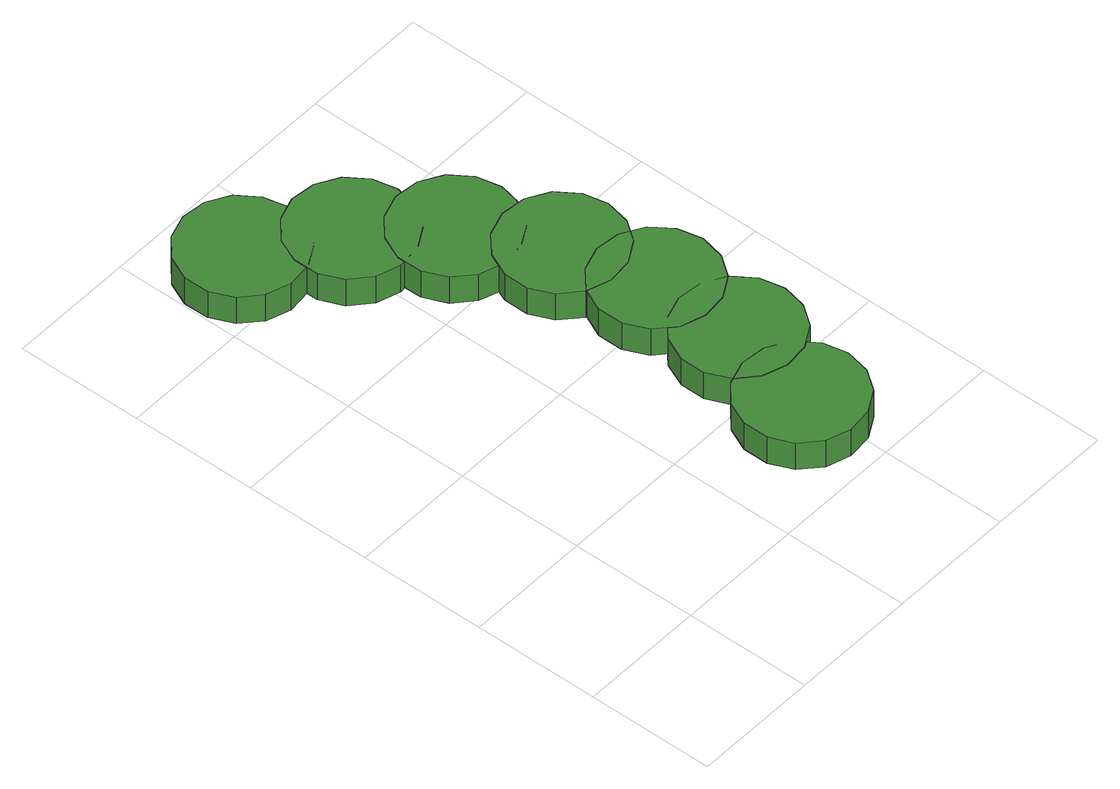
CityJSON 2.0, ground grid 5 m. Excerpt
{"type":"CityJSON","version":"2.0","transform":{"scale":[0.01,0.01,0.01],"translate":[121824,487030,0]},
"CityObjects":{
"tree1":{"type":"SolitaryVegetationObject","attributes":{"function":"something"},"geometry":[{"type":"MultiSurface","lod":"1","boundaries":[[[0,1,2,3,4,5,6,7,8,9,10,11,12,13,14]],[[15,16,17,18,19,20,21,22,23,24,25,26,27,28,29]],[[0,29,28,1]],[[1,28,27,2]],[[2,27,26,3]],[[3,26,25,4]],[[4,25,24,5]],[[5,24,23,6]],[[6,23,22,7]],[[7,22,21,8]],[[8,21,20,9]],[[9,20,19,10]],[[10,19,18,11]],[[11,18,17,12]],[[12,17,16,13]],[[13,16,15,14]],[[14,15,29,0]]]}]},
"tree2":{"type":"SolitaryVegetationObject","attributes":{"function":"something"},"geometry":[{"type":"MultiSurface","lod":"1","boundaries":[[[30,31,32,33,34,35,36,37,38,39,40,41,42,43,44]],[[45,46,47,48,49,50,51,52,53,54,55,56,57,58,59]],[[30,59,58,31]],[[31,58,57,32]],[[32,57,56,33]],[[33,56,55,34]],[[34,55,54,35]],[[35,54,53,36]],[[36,53,52,37]],[[37,52,51,38]],[[38,51,50,39]],[[39,50,49,40]],[[40,49,48,41]],[[41,48,47,42]],[[42,47,46,43]],[[43,46,45,44]],[[44,45,59,30]]]}]},
"tree3":{"type":"SolitaryVegetationObject","attributes":{"function":"something"},"geometry":[{"type":"MultiSurface","lod":"1","boundaries":[[[60,61,62,63,64,65,66,67,68,69,70,71,72,73,74]],[[75,76,77,78,79,80,81,82,83,84,85,86,87,88,89]],[[60,89,88,61]],[[61,88,87,62]],[[62,87,86,63]],[[63,86,85,64]],[[64,85,84,65]],[[65,84,83,66]],[[66,83,82,67]],[[67,82,81,68]],[[68,81,80,69]],[[69,80,79,70]],[[70,79,78,71]],[[71,78,77,72]],[[72,77,76,73]],[[73,76,75,74]],[[74,75,89,60]]]}]},
"tree4":{"type":"SolitaryVegetationObject","attributes":{"function":"something"},"geometry":[{"type":"MultiSurface","lod":"1","boundaries":[[[90,91,92,93,94,95,96,97,98,99,100,101,102,103,104]],[[105,106,107,108,109,110,111,112,113,114,115,116,117,118,119]],[[90,119,118,91]],[[91,118,117,92]],[[92,117,116,93]],[[93,116,115,94]],[[94,115,114,95]],[[95,114,113,96]],[[96,113,112,97]],[[97,112,111,98]],[[98,111,110,99]],[[99,110,109,100]],[[100,109,108,101]],[[101,108,107,102]],[[102,107,106,103]],[[103,106,105,104]],[[104,105,119,90]]]}]},
"tree5":{"type":"SolitaryVegetationObject","attributes":{"function":"something"},"geometry":[{"type":"MultiSurface","lod":"1","boundaries":[[[120,121,122,123,124,125,126,127,128,129,130,131,132,133,134]],[[135,136,137,138,139,140,141,142,143,144,145,146,147,148,149]],[[120,149,148,121]],[[121,148,147,122]],[[122,147,146,123]],[[123,146,145,124]],[[124,145,144,125]],[[125,144,143,126]],[[126,143,142,127]],[[127,142,141,128]],[[128,141,140,129]],[[129,140,139,130]],[[130,139,138,131]],[[131,138,137,132]],[[132,137,136,133]],[[133,136,135,134]],[[134,135,149,120]]]}]},
"tree6":{"type":"SolitaryVegetationObject","attributes":{"function":"something"},"geometry":[{"type":"MultiSurface","lod":"1","boundaries":[[[150,151,152,153,154,155,156,157,158,159,160,161,162,163,164]],[[165,166,167,168,169,170,171,172,173,174,175,176,177,178,179]],[[150,179,178,151]],[[151,178,177,152]],[[152,177,176,153]],[[153,176,175,154]],[[154,175,174,155]],[[155,174,173,156]],[[156,173,172,157]],[[157,172,171,158]],[[158,171,170,159]],[[159,170,169,160]],[[160,169,168,161]],[[161,168,167,162]],[[162,167,166,163]],[[163,166,165,164]],[[164,165,179,150]]]}]},
"tree7":{"type":"SolitaryVegetationObject","attributes":{"function":"something"},"geometry":[{"type":"MultiSurface","lod":"1","boundaries":[[[180,181,182,183,184,185,186,187,188,189,190,191,192,193,194]],[[195,196,197,198,199,200,201,202,203,204,205,206,207,208,209]],[[180,209,208,181]],[[181,208,207,182]],[[182,207,206,183]],[[183,206,205,184]],[[184,205,204,185]],[[185,204,203,186]],[[186,203,202,187]],[[187,202,201,188]],[[188,201,200,189]],[[189,200,199,190]],[[190,199,198,191]],[[191,198,197,192]],[[192,197,196,193]],[[193,196,195,194]],[[194,195,209,180]]]}]}
},
"vertices":[
[485,2176,155],[464,2273,155],[406,2354,155],[319,2404,155],[220,2414,155],[125,2383,155],[51,2317,155],[11,2225,155],[11,2126,155],[51,2035,155],[125,1968,155],[220,1937,155],[319,1948,155],[406,1997,155],[464,2078,155],[464,2078,30],[406,1997,30],[319,1948,30],[220,1937,30],[125,1968,30],[51,2035,30],[11,2126,30],[11,2225,30],[51,2317,30],[125,2383,30],[220,2414,30],[319,2404,30],[406,2354,30],[464,2273,30],[485,2176,30],
[1174,313,162],[1153,410,162],[1095,491,162],[1008,541,162],[909,551,162],[814,520,162],[740,454,162],[700,363,162],[700,263,162],[740,172,162],[814,105,162],[909,74,162],[1008,85,162],[1095,135,162],[1153,215,162],[1153,215,37],[1095,135,37],[1008,85,37],[909,74,37],[814,105,37],[740,172,37],[700,263,37],[700,363,37],[740,454,37],[814,520,37],[909,551,37],[1008,541,37],[1095,491,37],[1153,410,37],[1174,313,37],
[783,1951,158],[762,2049,158],[704,2129,158],[618,2179,158],[518,2190,158],[424,2159,158],[349,2092,158],[309,2001,158],[309,1901,158],[349,1810,158],[424,1743,158],[518,1713,158],[618,1723,158],[704,1773,158],[762,1854,158],[762,1854,33],[704,1773,33],[618,1723,33],[518,1713,33],[424,1743,33],[349,1810,33],[309,1901,33],[309,2001,33],[349,2092,33],[424,2159,33],[518,2190,33],[618,2179,33],[704,2129,33],[762,2049,33],[783,1951,33],
[1265,668,164],[1244,766,164],[1186,846,164],[1099,896,164],[1000,907,164],[905,876,164],[831,809,164],[791,718,164],[791,618,164],[831,527,164],[905,461,164],[1000,430,164],[1099,440,164],[1186,490,164],[1244,571,164],[1244,571,39],[1186,490,39],[1099,440,39],[1000,430,39],[905,461,39],[831,527,39],[791,618,39],[791,718,39],[831,809,39],[905,876,39],[1000,907,39],[1099,896,39],[1186,846,39],[1244,766,39],[1265,668,39],
[1013,1694,162],[992,1791,162],[934,1872,162],[847,1922,162],[748,1932,162],[653,1901,162],[579,1835,162],[539,1743,162],[539,1644,162],[579,1553,162],[653,1486,162],[748,1455,162],[847,1466,162],[934,1515,162],[992,1596,162],[992,1596,37],[934,1515,37],[847,1466,37],[748,1455,37],[653,1486,37],[579,1553,37],[539,1644,37],[539,1743,37],[579,1835,37],[653,1901,37],[748,1932,37],[847,1922,37],[934,1872,37],[992,1791,37],[1013,1694,37],
[1261,1024,166],[1240,1122,166],[1181,1203,166],[1095,1252,166],[996,1263,166],[901,1232,166],[827,1165,166],[786,1074,166],[786,974,166],[827,883,166],[901,817,166],[996,786,166],[1095,796,166],[1181,846,166],[1240,927,166],[1240,927,41],[1181,846,41],[1095,796,41],[996,786,41],[901,817,41],[827,883,41],[786,974,41],[786,1074,41],[827,1165,41],[901,1232,41],[996,1263,41],[1095,1252,41],[1181,1203,41],[1240,1122,41],[1261,1024,41],
[1181,1370,166],[1160,1467,166],[1102,1548,166],[1015,1598,166],[916,1608,166],[821,1577,166],[747,1511,166],[707,1420,166],[707,1320,166],[747,1229,166],[821,1162,166],[916,1131,166],[1015,1142,166],[1102,1192,166],[1160,1272,166],[1160,1272,41],[1102,1192,41],[1015,1142,41],[916,1131,41],[821,1162,41],[747,1229,41],[707,1320,41],[707,1420,41],[747,1511,41],[821,1577,41],[916,1608,41],[1015,1598,41],[1102,1548,41],[1160,1467,41],[1181,1370,41]
]}
